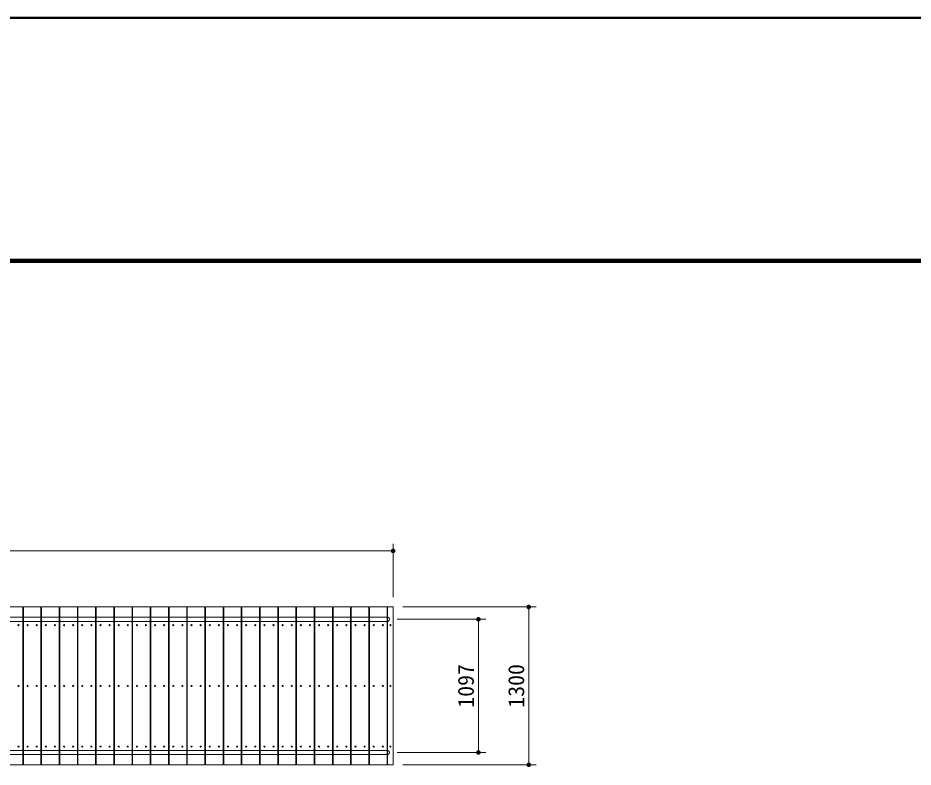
# Model space of a CAD drawing. Units: millimetres at full size. Extents: x 0 to 42000, y 0 to 29700.
# Drawn here: x 19920 to 27292, y 23530 to 29700 of the extents above; entities that cross this region are included whole.
import ezdxf
from ezdxf.enums import TextEntityAlignment as Align

# ---------------------------------------------------------------- set-up
doc = ezdxf.new("R2010")
doc.units = ezdxf.units.MM
doc.header["$LTSCALE"] = 100
for name, color, linetype, lineweight in [('C-TTL', 2, 'Continuous', 140), ('D-STR', 1, 'Continuous', 13), ('D-STR-DIM', 7, 'Continuous', 13), ('D-TTL', 2, 'Continuous', 50)]:
    doc.layers.add(name, color=color, linetype=linetype, lineweight=lineweight)
doc.styles.add('ＭＳ ゴシック', font='')
doc.styles.get('ＭＳ ゴシック').set_extended_font_data('MS Gothic')

# ---------------------------------------------------------------- blocks, each defined once
blk = doc.blocks.new('filled_dot')
at = {"color": 0, "linetype": 'Continuous', "lineweight": -2, "const_width": 1.25}
blk.add_lwpolyline([(-0.625, 0, 1), (0.625, 0, 1)], format="xyb", close=True, dxfattribs=at)

msp = doc.modelspace()

# ---------------------------------------------------------------- linework, layer by layer
at = {"layer": 'C-TTL'}
msp.add_line((40000, 27700), (2000, 27700), dxfattribs=at)
at = {"layer": 'D-STR'}
for p, q in [((19814.9, 24848.6), (19959.9, 24848.6)), ((19959.9, 23548.6), (19959.9, 24848.6)), ((19964.9, 24848.6), (20109.9, 24848.6)), ((19964.9, 23548.6), (19964.9, 24848.6)), ((20109.9, 23548.6), (20109.9, 24848.6)), ((20114.9, 24848.6), (20259.9, 24848.6)), ((20114.9, 23548.6), (20114.9, 24848.6)), ((20259.9, 23548.6), (20259.9, 24848.6)), ((20264.9, 24848.6), (20409.9, 24848.6)), ((20264.9, 23548.6), (20264.9, 24848.6)), ((20409.9, 23548.6), (20409.9, 24848.6)), ((20414.9, 24848.6), (20559.9, 24848.6)), ((20414.9, 23548.6), (20414.9, 24848.6)), ((20559.9, 23548.6), (20559.9, 24848.6)), ((20564.9, 24848.6), (20709.9, 24848.6)), ((20564.9, 23548.6), (20564.9, 24848.6)), ((20709.9, 23548.6), (20709.9, 24848.6)), ((20714.9, 24848.6), (20859.9, 24848.6)), ((20714.9, 23548.6), (20714.9, 24848.6)), ((20859.9, 23548.6), (20859.9, 24848.6)), ((20864.9, 24848.6), (21009.9, 24848.6)), ((20864.9, 23548.6), (20864.9, 24848.6)), ((21009.9, 23548.6), (21009.9, 24848.6)), ((21014.9, 24848.6), (21159.9, 24848.6)), ((21014.9, 23548.6), (21014.9, 24848.6)), ((21159.9, 23548.6), (21159.9, 24848.6)), ((21164.9, 24848.6), (21309.9, 24848.6)), ((21164.9, 23548.6), (21164.9, 24848.6)), ((21309.9, 23548.6), (21309.9, 24848.6)), ((21314.9, 24848.6), (21459.9, 24848.6)), ((21314.9, 23548.6), (21314.9, 24848.6)), ((21459.9, 23548.6), (21459.9, 24848.6)), ((21464.9, 24848.6), (21609.9, 24848.6)), ((21464.9, 23548.6), (21464.9, 24848.6)), ((21609.9, 23548.6), (21609.9, 24848.6)), ((21614.9, 24848.6), (21759.9, 24848.6)), ((21614.9, 23548.6), (21614.9, 24848.6)), ((21759.9, 23548.6), (21759.9, 24848.6)), ((21764.9, 24848.6), (21909.9, 24848.6)), ((21764.9, 23548.6), (21764.9, 24848.6)), ((21909.9, 23548.6), (21909.9, 24848.6)), ((21914.9, 24848.6), (22059.9, 24848.6)), ((21914.9, 23548.6), (21914.9, 24848.6)), ((22059.9, 23548.6), (22059.9, 24848.6)), ((22064.9, 24848.6), (22209.9, 24848.6)), ((22064.9, 23548.6), (22064.9, 24848.6)), ((22209.9, 23548.6), (22209.9, 24848.6)), ((22214.9, 24848.6), (22359.9, 24848.6)), ((22214.9, 23548.6), (22214.9, 24848.6)), ((22359.9, 23548.6), (22359.9, 24848.6)), ((22364.9, 24848.6), (22509.9, 24848.6)), ((22364.9, 23548.6), (22364.9, 24848.6)), ((22509.9, 23548.6), (22509.9, 24848.6)), ((22514.9, 24848.6), (22659.9, 24848.6)), ((22514.9, 23548.6), (22514.9, 24848.6)), ((22659.9, 23548.6), (22659.9, 24848.6)), ((22664.9, 24848.6), (22809.9, 24848.6)), ((22664.9, 23548.6), (22664.9, 24848.6)), ((22809.9, 23548.6), (22809.9, 24848.6)), ((22814.9, 24848.6), (22959.9, 24848.6)), ((22814.9, 23548.6), (22814.9, 24848.6)), ((22959.9, 23548.6), (22959.9, 24848.6)), ((22964.9, 24848.6), (23009.9, 24848.6)), ((22964.9, 23548.6), (22964.9, 24848.6)), ((23009.9, 23548.6), (23009.9, 24848.6)), ((22962.4, 24764.1), (11412.4, 24764.1)), ((22962.4, 24730.1), (11412.4, 24730.1)), ((22962.4, 23667.1), (11412.4, 23667.1)), ((22962.4, 23633.1), (11412.4, 23633.1)), ((19814.9, 23548.6), (19959.9, 23548.6)), ((19964.9, 23548.6), (20109.9, 23548.6)), ((20114.9, 23548.6), (20259.9, 23548.6)), ((20264.9, 23548.6), (20409.9, 23548.6)), ((20414.9, 23548.6), (20559.9, 23548.6)), ((20564.9, 23548.6), (20709.9, 23548.6)), ((20714.9, 23548.6), (20859.9, 23548.6)), ((20864.9, 23548.6), (21009.9, 23548.6)), ((21014.9, 23548.6), (21159.9, 23548.6)), ((21164.9, 23548.6), (21309.9, 23548.6)), ((21314.9, 23548.6), (21459.9, 23548.6)), ((21464.9, 23548.6), (21609.9, 23548.6)), ((21614.9, 23548.6), (21759.9, 23548.6)), ((21764.9, 23548.6), (21909.9, 23548.6)), ((21914.9, 23548.6), (22059.9, 23548.6)), ((22064.9, 23548.6), (22209.9, 23548.6)), ((22214.9, 23548.6), (22359.9, 23548.6)), ((22364.9, 23548.6), (22509.9, 23548.6)), ((22514.9, 23548.6), (22659.9, 23548.6)), ((22664.9, 23548.6), (22809.9, 23548.6)), ((22814.9, 23548.6), (22959.9, 23548.6)), ((22964.9, 23548.6), (23009.9, 23548.6))]:
    msp.add_line(p, q, dxfattribs=at)
for centre in [(19924.9, 24698.6), (19999.9, 24698.6), (20074.9, 24698.6), (20149.9, 24698.6), (20224.9, 24698.6), (20299.9, 24698.6), (20374.9, 24698.6), (20449.9, 24698.6), (20524.9, 24698.6), (20599.9, 24698.6), (20674.9, 24698.6), (20749.9, 24698.6), (20824.9, 24698.6), (20899.9, 24698.6), (20974.9, 24698.6), (21049.9, 24698.6), (21124.9, 24698.6), (21199.9, 24698.6), (21274.9, 24698.6), (21349.9, 24698.6), (21424.9, 24698.6), (21499.9, 24698.6), (21574.9, 24698.6), (21649.9, 24698.6), (21724.9, 24698.6), (21799.9, 24698.6), (21874.9, 24698.6), (21949.9, 24698.6), (22024.9, 24698.6), (22099.9, 24698.6), (22174.9, 24698.6), (22249.9, 24698.6), (22324.9, 24698.6), (22399.9, 24698.6), (22474.9, 24698.6), (22549.9, 24698.6), (22624.9, 24698.6), (22699.9, 24698.6), (22774.9, 24698.6), (22849.9, 24698.6), (22924.9, 24698.6), (22987.4, 24698.6), (19924.9, 24198.6), (19999.9, 24198.6), (20074.9, 24198.6), (20149.9, 24198.6), (20224.9, 24198.6), (20299.9, 24198.6), (20374.9, 24198.6), (20449.9, 24198.6), (20524.9, 24198.6), (20599.9, 24198.6), (20674.9, 24198.6), (20749.9, 24198.6), (20824.9, 24198.6), (20899.9, 24198.6), (20974.9, 24198.6), (21049.9, 24198.6), (21124.9, 24198.6), (21199.9, 24198.6), (21274.9, 24198.6), (21349.9, 24198.6), (21424.9, 24198.6), (21499.9, 24198.6), (21574.9, 24198.6), (21649.9, 24198.6), (21724.9, 24198.6), (21799.9, 24198.6), (21874.9, 24198.6), (21949.9, 24198.6), (22024.9, 24198.6), (22099.9, 24198.6), (22174.9, 24198.6), (22249.9, 24198.6), (22324.9, 24198.6), (22399.9, 24198.6), (22474.9, 24198.6), (22549.9, 24198.6), (22624.9, 24198.6), (22699.9, 24198.6), (22774.9, 24198.6), (22849.9, 24198.6), (22924.9, 24198.6), (22987.4, 24198.6), (19924.9, 23698.6), (19999.9, 23698.6), (20074.9, 23698.6), (20149.9, 23698.6), (20224.9, 23698.6), (20299.9, 23698.6), (20374.9, 23698.6), (20449.9, 23698.6), (20524.9, 23698.6), (20599.9, 23698.6), (20674.9, 23698.6), (20749.9, 23698.6), (20824.9, 23698.6), (20899.9, 23698.6), (20974.9, 23698.6), (21049.9, 23698.6), (21124.9, 23698.6), (21199.9, 23698.6), (21274.9, 23698.6), (21349.9, 23698.6), (21424.9, 23698.6), (21499.9, 23698.6), (21574.9, 23698.6), (21649.9, 23698.6), (21724.9, 23698.6), (21799.9, 23698.6), (21874.9, 23698.6), (21949.9, 23698.6), (22024.9, 23698.6), (22099.9, 23698.6), (22174.9, 23698.6), (22249.9, 23698.6), (22324.9, 23698.6), (22399.9, 23698.6), (22474.9, 23698.6), (22549.9, 23698.6), (22624.9, 23698.6), (22699.9, 23698.6), (22774.9, 23698.6), (22849.9, 23698.6), (22924.9, 23698.6), (22987.4, 23698.6)]:
    msp.add_circle(centre, 4.5, dxfattribs=at)
for centre, start, end in [((22962.4, 24747.1), 269.99944, 90), ((22962.4, 23650.1), 270, 90.00056)]:
    msp.add_arc(centre, 17, start, end, dxfattribs=at)
at = {"layer": 'D-STR-DIM'}
for p, q in [((23009.9, 24928.6), (23009.9, 25369.8)), ((11364.9, 25309.8), (23009.9, 25309.8)), ((23089.9, 24848.6), (24186.6, 24848.6)), ((24126.6, 24848.6), (24126.6, 23548.6)), ((23042.4, 24747.1), (23772.1, 24747.1)), ((23712.1, 24747.1), (23712.1, 23650.1)), ((23042.4, 23650.1), (23772.1, 23650.1)), ((23089.9, 23548.6), (24186.6, 23548.6))]:
    msp.add_line(p, q, dxfattribs=at)
at = {"layer": 'D-TTL'}
msp.add_line((42000, 29700), (0, 29700), dxfattribs=at)

# ---------------------------------------------------------------- block references
at = {"layer": 'D-STR-DIM', "xscale": 15, "yscale": 15}
for p, rotation in [((23009.9, 25309.8), 180), ((24126.6, 24848.6), 270), ((23712.1, 24747.1), 270), ((23712.1, 23650.1), 90), ((24126.6, 23548.6), 90)]:
    msp.add_blockref('filled_dot', p, dxfattribs=dict(at, rotation=rotation))

# ---------------------------------------------------------------- texts
at = {"layer": 'D-STR-DIM', "style": 'ＭＳ ゴシック'}
for s, p in [('1097', (23542.7, 24198.6)), ('1300', (23957.2, 24198.6))]:
    msp.add_text(s, height=132, rotation=90, dxfattribs=at).set_placement(p, align=Align.TOP_CENTER)

doc.saveas('drawing.dxf')
